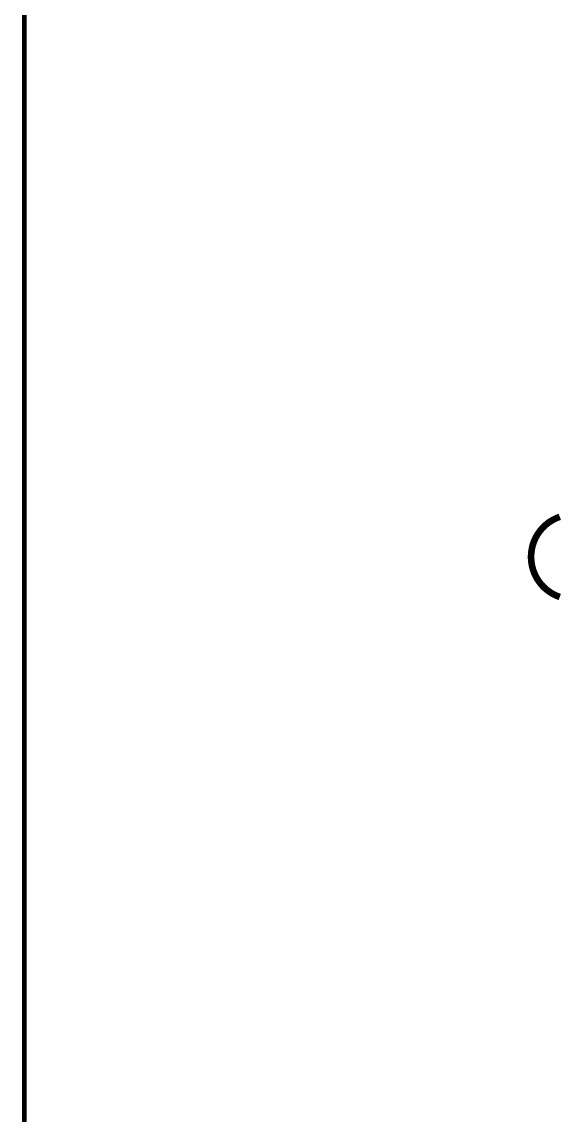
# Model space of a CAD drawing. Extents: x 0.4 to 23.1, y 0.4 to 16.1.
# Drawn here: x 0.4 to 1.194, y 6.717 to 8.344 of the extents above; entities that cross this region are included whole.
import ezdxf

# ---------------------------------------------------------------- set-up
doc = ezdxf.new("R2010")
doc.units = 0
doc.layers.get('0').update_dxf_attribs({"linetype": 'CONTINUOUS'})

msp = doc.modelspace()

# ---------------------------------------------------------------- linework, layer by layer
at = {"color": 254, "const_width": 0.00708}
msp.add_lwpolyline([(0.40386, 16.1028), (0.40386, 0.4088)], dxfattribs=at)
at = {"color": 0, "const_width": 0.00985}
msp.add_lwpolyline([(1.20085, 7.60736), (1.19841, 7.60644), (1.19602, 7.60547), (1.19363, 7.60439), (1.1913, 7.60319), (1.18902, 7.60189), (1.18679, 7.60053), (1.18468, 7.59907), (1.18256, 7.5975), (1.1805, 7.59586), (1.17855, 7.59412), (1.17665, 7.59233), (1.17486, 7.59044), (1.17312, 7.58849), (1.1715, 7.58649), (1.16992, 7.58436), (1.16846, 7.58225), (1.16705, 7.58003), (1.16574, 7.57775), (1.16455, 7.57547), (1.16347, 7.57308), (1.16243, 7.57064), (1.16157, 7.56819), (1.16075, 7.56569), (1.16005, 7.56321), (1.15945, 7.56065), (1.15902, 7.55811), (1.15864, 7.5555), (1.15837, 7.5529), (1.1582, 7.55029), (1.15815, 7.54769), (1.1582, 7.54508), (1.15837, 7.54249), (1.15864, 7.53987), (1.15902, 7.53733), (1.15945, 7.53472), (1.16005, 7.53222), (1.16075, 7.52968), (1.16157, 7.52718), (1.16243, 7.52474), (1.16347, 7.52235), (1.16455, 7.51997), (1.16574, 7.51764), (1.16705, 7.5154), (1.16846, 7.51318), (1.16992, 7.51101), (1.1715, 7.50896), (1.17312, 7.50689), (1.17486, 7.50493), (1.17665, 7.5031), (1.17855, 7.50125), (1.1805, 7.49957), (1.18256, 7.49789), (1.18468, 7.49636), (1.18679, 7.4949), (1.18902, 7.49349), (1.1913, 7.49224), (1.19363, 7.49104), (1.19602, 7.48996), (1.19841, 7.48893), (1.20085, 7.48807)], dxfattribs=at)

doc.saveas('drawing.dxf')
